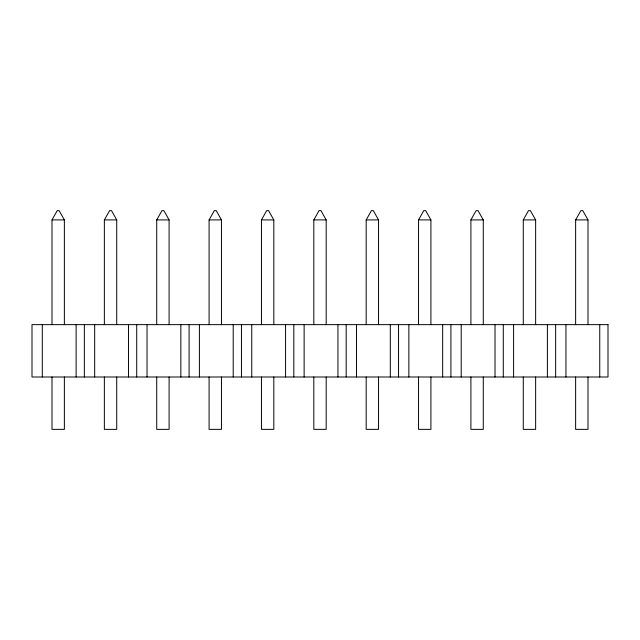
<?xml version="1.0" encoding="UTF-8"?>
<svg xmlns="http://www.w3.org/2000/svg" width="640" height="640" viewBox="0 0 640 640"><rect width="100%" height="100%" fill="white"/><g stroke="black" fill="none" stroke-linecap="round" stroke-linejoin="round"><path stroke-width="0.96" d="M52 324.64L52 219.912L57.232 210.632L59.128 210.632L64.368 219.912L64.368 324.64M104.36 324.64L104.36 219.912L109.6 210.632L111.496 210.632L116.728 219.912L116.728 324.64M156.728 324.64L156.728 219.912L161.96 210.632L163.856 210.632L169.096 219.912L169.096 324.64M209.088 324.64L209.088 219.912L214.328 210.632L216.224 210.632L221.456 219.912L221.456 324.64M261.448 324.64L261.448 219.912L266.688 210.632L268.584 210.632L273.824 219.912L273.824 324.64M313.816 324.64L313.816 219.912L319.048 210.632L320.952 210.632L326.184 219.912L326.184 324.64M366.176 324.64L366.176 219.912L371.416 210.632L373.312 210.632L378.552 219.912L378.552 324.64M418.544 324.64L418.544 219.912L423.776 210.632L425.672 210.632L430.912 219.912L430.912 324.64M470.904 324.64L470.904 219.912L476.144 210.632L478.04 210.632L483.272 219.912L483.272 324.64M523.272 324.64L523.272 219.912L528.504 210.632L530.4 210.632L535.64 219.912L535.64 324.64M575.632 324.64L575.632 219.912L580.872 210.632L582.768 210.632L588 219.912L588 324.64M52 219.912L64.368 219.912M104.36 219.912L116.728 219.912M156.728 219.912L169.096 219.912M209.088 219.912L221.456 219.912M261.448 219.912L273.824 219.912M313.816 219.912L326.184 219.912M366.176 219.912L378.552 219.912M418.544 219.912L430.912 219.912M470.904 219.912L483.272 219.912M523.272 219.912L535.64 219.912M575.632 219.912L588 219.912M599.752 324.64L599.752 377M588 377L588 429.368L575.632 429.368L575.632 377M565.944 324.64L565.944 377M555.64 324.64L555.64 377M547.392 324.64L547.392 377M535.64 377L535.64 429.368L523.272 429.368L523.272 377M513.584 324.64L513.584 377M503.272 324.64L503.272 377M495.024 324.64L495.024 377M483.272 377L483.272 429.368L470.904 429.368L470.904 377M461.216 324.64L461.216 377M450.912 324.64L450.912 377M442.664 324.64L442.664 377M430.912 377L430.912 429.368L418.544 429.368L418.544 377M408.856 324.64L408.856 377M398.544 324.64L398.544 377M390.296 324.64L390.296 377M378.552 377L378.552 429.368L366.176 429.368L366.176 377M356.488 324.64L356.488 377M346.184 324.64L346.184 377M337.936 324.64L337.936 377M326.184 377L326.184 429.368L313.816 429.368L313.816 377M304.128 324.64L304.128 377M293.816 324.64L293.816 377M285.568 324.64L285.568 377M273.824 377L273.824 429.368L261.448 429.368L261.448 377M251.76 324.64L251.76 377M241.456 324.64L241.456 377M233.208 324.64L233.208 377M221.456 377L221.456 429.368L209.088 429.368L209.088 377M199.4 324.64L199.4 377M189.088 324.64L189.088 377M180.848 324.64L180.848 377M169.096 377L169.096 429.368L156.728 429.368L156.728 377M147.032 324.64L147.032 377M136.728 324.64L136.728 377M128.48 324.64L128.48 377M116.728 377L116.728 429.368L104.36 429.368L104.36 377M94.672 324.64L94.672 377M84.36 324.64L84.36 377M76.12 324.64L76.12 377M64.368 377L64.368 429.368L52 429.368L52 377M42.304 324.64L42.304 377M608 324.64L32 324.64L32 377L608 377L608 324.64"/></g></svg>
